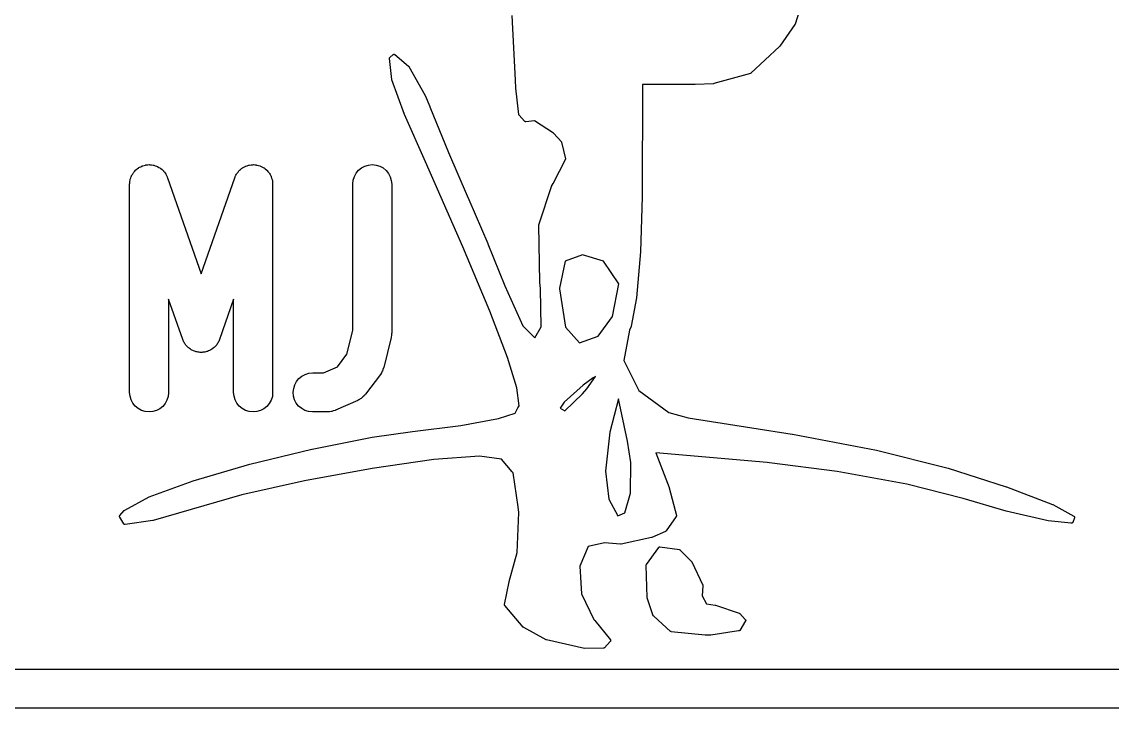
# Model space of a CAD drawing. Extents: x 69 to 231, y -100 to -51.
# Drawn here: x 101.082 to 105.273, y -97.825 to -95.188 of the extents above; entities that cross this region are included whole.
import ezdxf

# ---------------------------------------------------------------- set-up
doc = ezdxf.new("R2010")
doc.units = 0
doc.layers.add('BLACK', color=7, linetype='CONTINUOUS')

msp = doc.modelspace()

# ---------------------------------------------------------------- linework, layer by layer
at = {"layer": 'BLACK', "linetype": 'CONTINUOUS'}
for p, q in [((104.08, -95.1168), (104.054, -95.1974)), ((102.98, -95.4125), (102.967, -95.1634)), ((104.053, -95.1987), (103.995, -95.2818)), ((104.054, -95.1974), (104.053, -95.1975)), ((104.053, -95.1975), (104.053, -95.1977)), ((104.053, -95.1977), (104.053, -95.1979)), ((104.053, -95.1979), (104.053, -95.1981)), ((104.053, -95.1981), (104.053, -95.1984)), ((104.053, -95.1984), (104.053, -95.1985)), ((104.053, -95.1985), (104.053, -95.1987)), ((103.994, -95.2826), (103.884, -95.3859)), ((103.995, -95.2819), (103.994, -95.2826)), ((103.994, -95.2826), (103.994, -95.2826)), ((103.994, -95.2826), (103.994, -95.2826)), ((103.995, -95.2818), (103.995, -95.2819)), ((102.495, -95.3268), (102.496, -95.3267)), ((102.495, -95.3269), (102.495, -95.3268)), ((102.495, -95.3272), (102.495, -95.3269)), ((102.495, -95.3276), (102.495, -95.3272)), ((102.495, -95.3277), (102.495, -95.3276)), ((102.495, -95.3278), (102.495, -95.3277)), ((102.495, -95.3282), (102.495, -95.3278)), ((102.495, -95.3285), (102.495, -95.3282)), ((102.495, -95.3287), (102.495, -95.3285)), ((102.495, -95.3288), (102.495, -95.3287)), ((102.495, -95.3291), (102.495, -95.3288)), ((102.495, -95.3295), (102.495, -95.3291)), ((102.495, -95.3296), (102.495, -95.3295)), ((102.504, -95.4096), (102.495, -95.3296)), ((102.496, -95.3256), (102.497, -95.3253)), ((102.496, -95.3259), (102.496, -95.3256)), ((102.496, -95.326), (102.496, -95.3259)), ((102.496, -95.3261), (102.496, -95.326)), ((102.496, -95.3264), (102.496, -95.3261)), ((102.496, -95.3267), (102.496, -95.3264)), ((102.497, -95.3253), (102.509, -95.3138)), ((102.509, -95.3135), (102.51, -95.3134)), ((102.509, -95.3137), (102.509, -95.3135)), ((102.509, -95.3138), (102.509, -95.3137)), ((102.509, -95.3138), (102.509, -95.3138)), ((102.51, -95.313), (102.511, -95.3129)), ((102.51, -95.3131), (102.51, -95.313)), ((102.51, -95.3132), (102.51, -95.3131)), ((102.51, -95.3134), (102.51, -95.3132)), ((102.511, -95.3127), (102.512, -95.3126)), ((102.511, -95.3128), (102.511, -95.3127)), ((102.511, -95.3127), (102.511, -95.3127)), ((102.511, -95.3129), (102.511, -95.3128)), ((102.512, -95.3126), (102.512, -95.3125)), ((102.512, -95.3125), (102.512, -95.3125)), ((102.512, -95.3125), (102.512, -95.3125)), ((102.512, -95.3125), (102.513, -95.3125)), ((102.513, -95.3125), (102.513, -95.3125)), ((102.513, -95.3125), (102.513, -95.3125)), ((102.513, -95.3125), (102.513, -95.3125)), ((102.513, -95.3125), (102.513, -95.3126)), ((102.513, -95.3126), (102.514, -95.3127)), ((102.514, -95.3127), (102.514, -95.3127)), ((102.514, -95.3127), (102.514, -95.3127)), ((102.514, -95.3127), (102.514, -95.3129)), ((102.514, -95.3129), (102.515, -95.313)), ((102.515, -95.313), (102.515, -95.3131)), ((102.515, -95.3131), (102.515, -95.3131)), ((102.515, -95.3131), (102.515, -95.3133)), ((102.515, -95.3133), (102.516, -95.3135)), ((102.516, -95.3135), (102.516, -95.3136)), ((102.516, -95.3136), (102.516, -95.3137)), ((102.516, -95.3137), (102.568, -95.3583)), ((102.568, -95.3583), (102.568, -95.3584)), ((102.568, -95.3584), (102.568, -95.3586)), ((102.568, -95.3586), (102.568, -95.3589)), ((102.568, -95.3589), (102.568, -95.359)), ((102.568, -95.359), (102.569, -95.3591)), ((102.569, -95.3591), (102.569, -95.3594)), ((102.569, -95.3594), (102.569, -95.3597)), ((102.569, -95.3597), (102.632, -95.4709)), ((102.504, -95.4097), (102.504, -95.4096)), ((102.504, -95.4096), (102.504, -95.4096)), ((102.504, -95.4101), (102.504, -95.4097)), ((102.504, -95.4105), (102.504, -95.4101)), ((102.504, -95.4106), (102.504, -95.4105)), ((102.504, -95.4107), (102.504, -95.4106)), ((102.553, -95.5441), (102.504, -95.4107)), ((102.504, -95.4107), (102.504, -95.4107)), ((102.981, -95.4431), (102.98, -95.4125)), ((103.882, -95.3871), (103.741, -95.4257)), ((103.883, -95.3867), (103.882, -95.3869)), ((103.882, -95.3869), (103.882, -95.387)), ((103.882, -95.387), (103.882, -95.387)), ((103.882, -95.387), (103.882, -95.3871)), ((103.884, -95.3861), (103.883, -95.3862)), ((103.883, -95.3862), (103.883, -95.3864)), ((103.883, -95.3864), (103.883, -95.3866)), ((103.883, -95.3866), (103.883, -95.3866)), ((103.883, -95.3866), (103.883, -95.3867)), ((103.884, -95.3859), (103.884, -95.386)), ((103.884, -95.386), (103.884, -95.3861)), ((102.981, -95.4433), (102.981, -95.4431)), ((102.981, -95.4435), (102.981, -95.4433)), ((102.981, -95.4436), (102.981, -95.4435)), ((102.992, -95.5438), (102.981, -95.4436)), ((103.467, -95.4283), (103.466, -95.8599)), ((103.669, -95.4283), (103.467, -95.4283)), ((103.67, -95.4283), (103.669, -95.4283)), ((103.74, -95.4258), (103.67, -95.4283)), ((103.67, -95.4283), (103.67, -95.4283)), ((103.67, -95.4283), (103.67, -95.4283)), ((103.741, -95.4258), (103.74, -95.4258)), ((103.74, -95.4258), (103.74, -95.4258)), ((103.74, -95.4258), (103.74, -95.4258)), ((103.741, -95.4257), (103.741, -95.4257)), ((103.741, -95.4257), (103.741, -95.4257)), ((103.741, -95.4257), (103.741, -95.4257)), ((103.741, -95.4257), (103.741, -95.4258)), ((102.632, -95.4709), (102.632, -95.471)), ((102.632, -95.471), (102.632, -95.4712)), ((102.632, -95.4712), (102.632, -95.4714)), ((102.632, -95.4714), (102.65, -95.514)), ((102.65, -95.514), (102.65, -95.5141)), ((102.65, -95.5141), (102.65, -95.5141)), ((102.65, -95.5141), (102.722, -95.6907)), ((102.553, -95.5442), (102.553, -95.5441)), ((102.553, -95.5444), (102.553, -95.5442)), ((102.634, -95.7254), (102.553, -95.5444)), ((102.553, -95.5444), (102.553, -95.5444)), ((102.992, -95.5439), (102.992, -95.5438)), ((102.992, -95.5438), (102.992, -95.5438)), ((102.992, -95.5443), (102.992, -95.5439)), ((102.992, -95.5447), (102.992, -95.5443)), ((102.992, -95.5448), (102.992, -95.5447)), ((102.992, -95.5452), (102.992, -95.5448)), ((102.992, -95.5448), (102.992, -95.5448)), ((102.993, -95.5456), (102.992, -95.5452)), ((102.993, -95.5457), (102.993, -95.5456)), ((102.993, -95.546), (102.993, -95.5457)), ((102.993, -95.5457), (102.993, -95.5457)), ((102.993, -95.5464), (102.993, -95.546)), ((102.993, -95.5465), (102.993, -95.5464)), ((103.014, -95.5703), (102.993, -95.5465)), ((102.993, -95.5465), (102.993, -95.5465)), ((102.993, -95.5465), (102.993, -95.5465)), ((103.015, -95.5706), (103.014, -95.5703)), ((103.015, -95.5708), (103.015, -95.5706)), ((103.015, -95.5709), (103.015, -95.5708)), ((103.015, -95.571), (103.015, -95.5709)), ((103.016, -95.5712), (103.015, -95.571)), ((103.016, -95.5714), (103.016, -95.5712)), ((103.016, -95.5715), (103.016, -95.5714)), ((103.016, -95.5714), (103.016, -95.5714)), ((103.016, -95.5716), (103.016, -95.5715)), ((103.017, -95.5718), (103.016, -95.5716)), ((103.017, -95.5719), (103.017, -95.5718)), ((103.017, -95.5718), (103.017, -95.5718)), ((103.017, -95.5718), (103.017, -95.5718)), ((103.018, -95.5719), (103.017, -95.5719)), ((103.019, -95.5719), (103.018, -95.5719)), ((103.018, -95.5719), (103.018, -95.572)), ((103.018, -95.572), (103.018, -95.5719)), ((103.018, -95.5719), (103.018, -95.5719)), ((103.052, -95.5682), (103.019, -95.5719)), ((103.019, -95.5719), (103.019, -95.5719)), ((103.126, -95.6163), (103.052, -95.5682)), ((103.157, -95.6509), (103.126, -95.6163)), ((103.173, -95.7141), (103.157, -95.6509)), ((102.722, -95.6907), (102.794, -95.857)), ((101.526, -95.7525), (101.53, -95.7491)), ((101.53, -95.7491), (101.532, -95.7482)), ((101.532, -95.7482), (101.534, -95.747)), ((101.534, -95.747), (101.539, -95.7448)), ((101.539, -95.7448), (101.543, -95.7424)), ((101.543, -95.7424), (101.545, -95.7418)), ((101.545, -95.7418), (101.547, -95.7409)), ((101.547, -95.7409), (101.552, -95.7397)), ((101.552, -95.7397), (101.557, -95.7382)), ((101.557, -95.7382), (101.559, -95.738)), ((101.559, -95.738), (101.561, -95.7376)), ((101.561, -95.7376), (101.567, -95.7374)), ((101.567, -95.7374), (101.572, -95.7369)), ((101.572, -95.7369), (101.574, -95.7371)), ((101.574, -95.7371), (101.576, -95.737)), ((101.576, -95.737), (101.581, -95.7379)), ((101.581, -95.7379), (101.587, -95.7384)), ((101.587, -95.7384), (101.588, -95.739)), ((101.588, -95.739), (101.59, -95.7394)), ((101.59, -95.7394), (101.595, -95.7412)), ((101.595, -95.7412), (101.6, -95.7428)), ((101.6, -95.7428), (101.602, -95.7437)), ((101.602, -95.7437), (101.604, -95.7444)), ((101.604, -95.7444), (101.609, -95.7472)), ((101.609, -95.7472), (101.613, -95.7497)), ((101.613, -95.7497), (101.615, -95.751)), ((101.615, -95.751), (101.617, -95.7521)), ((101.927, -95.7515), (101.929, -95.7504)), ((101.929, -95.7504), (101.93, -95.7491)), ((101.93, -95.7491), (101.935, -95.7467)), ((101.935, -95.7467), (101.94, -95.744)), ((101.94, -95.744), (101.942, -95.7433)), ((101.942, -95.7433), (101.943, -95.7424)), ((101.943, -95.7424), (101.948, -95.7409)), ((101.948, -95.7409), (101.953, -95.7391)), ((101.953, -95.7391), (101.955, -95.7388)), ((101.955, -95.7388), (101.957, -95.7382)), ((101.957, -95.7382), (101.963, -95.7378)), ((101.963, -95.7378), (101.968, -95.737)), ((101.968, -95.737), (101.97, -95.7371)), ((101.97, -95.7371), (101.972, -95.7369)), ((101.972, -95.7369), (101.977, -95.7375)), ((101.977, -95.7375), (101.983, -95.7377)), ((101.983, -95.7377), (101.984, -95.7382)), ((101.984, -95.7382), (101.987, -95.7384)), ((101.987, -95.7384), (101.992, -95.74)), ((101.992, -95.74), (101.997, -95.7413)), ((101.997, -95.7413), (101.999, -95.7422)), ((101.999, -95.7422), (102, -95.7428)), ((102, -95.7428), (102.005, -95.7453)), ((102.005, -95.7453), (102.01, -95.7475)), ((102.01, -95.7475), (102.012, -95.7488)), ((102.012, -95.7488), (102.013, -95.7497)), ((102.013, -95.7497), (102.017, -95.7531)), ((102.376, -95.7583), (102.388, -95.7491)), ((102.388, -95.7491), (102.4, -95.7424)), ((102.4, -95.7424), (102.415, -95.7382)), ((102.415, -95.7382), (102.429, -95.7369)), ((102.429, -95.7369), (102.444, -95.7384)), ((102.444, -95.7384), (102.458, -95.7428)), ((102.458, -95.7428), (102.471, -95.7497)), ((102.471, -95.7497), (102.482, -95.7591)), ((102.777, -96.0528), (102.634, -95.7254)), ((103.124, -95.809), (103.173, -95.7141)), ((101.499, -95.7924), (101.501, -95.7874)), ((101.499, -95.7944), (101.499, -95.7924)), ((101.501, -95.7874), (101.502, -95.7824)), ((101.502, -95.7824), (101.503, -95.7806)), ((101.503, -95.7806), (101.504, -95.7787)), ((101.504, -95.7787), (101.507, -95.7742)), ((101.507, -95.7742), (101.51, -95.7695)), ((101.51, -95.7695), (101.511, -95.768)), ((101.511, -95.768), (101.512, -95.7662)), ((101.512, -95.7662), (101.516, -95.7624)), ((101.516, -95.7624), (101.519, -95.7583)), ((101.519, -95.7583), (101.521, -95.757)), ((101.521, -95.757), (101.522, -95.7555)), ((101.522, -95.7555), (101.526, -95.7525)), ((101.617, -95.7521), (101.621, -95.7557)), ((101.621, -95.7557), (101.625, -95.7591)), ((101.625, -95.7591), (101.626, -95.7606)), ((101.626, -95.7606), (101.627, -95.762)), ((101.627, -95.762), (101.631, -95.7663)), ((101.631, -95.7663), (101.634, -95.7704)), ((101.634, -95.7704), (101.635, -95.7722)), ((101.635, -95.7722), (101.636, -95.7738)), ((101.636, -95.7738), (101.638, -95.7787)), ((101.638, -95.7787), (101.641, -95.7833)), ((101.641, -95.7833), (101.641, -95.7853)), ((101.641, -95.7853), (101.642, -95.7871)), ((101.642, -95.7871), (101.771, -96.1563)), ((101.771, -96.1563), (101.901, -95.7871)), ((101.901, -95.7861), (101.902, -95.7843)), ((101.901, -95.7871), (101.901, -95.7861)), ((101.902, -95.7824), (101.905, -95.7777)), ((101.902, -95.7843), (101.902, -95.7824)), ((101.905, -95.7777), (101.907, -95.773)), ((101.907, -95.773), (101.909, -95.7713)), ((101.909, -95.7713), (101.91, -95.7695)), ((101.91, -95.7695), (101.913, -95.7655)), ((101.913, -95.7655), (101.916, -95.7612)), ((101.916, -95.7612), (101.918, -95.7599)), ((101.918, -95.7599), (101.919, -95.7583)), ((101.919, -95.7583), (101.923, -95.755)), ((101.923, -95.755), (101.927, -95.7515)), ((102.017, -95.7531), (102.022, -95.7562)), ((102.022, -95.7562), (102.023, -95.7578)), ((102.023, -95.7578), (102.025, -95.7591)), ((102.025, -95.7591), (102.028, -95.7632)), ((102.028, -95.7632), (102.032, -95.7671)), ((102.032, -95.7671), (102.033, -95.7688)), ((102.033, -95.7688), (102.034, -95.7704)), ((102.034, -95.7704), (102.036, -95.7751)), ((102.036, -95.7751), (102.039, -95.7796)), ((102.039, -95.7796), (102.04, -95.7815)), ((102.04, -95.7815), (102.041, -95.7833)), ((102.041, -95.7833), (102.042, -95.7884)), ((102.042, -95.7884), (102.044, -95.7934)), ((102.355, -95.7963), (102.36, -95.7824)), ((102.36, -95.7824), (102.367, -95.7695)), ((102.367, -95.7695), (102.376, -95.7583)), ((102.482, -95.7591), (102.491, -95.7704)), ((102.491, -95.7704), (102.498, -95.7833)), ((102.498, -95.7833), (102.502, -95.7973)), ((101.496, -95.8109), (101.497, -95.8088)), ((101.496, -95.8119), (101.496, -95.8109)), ((101.496, -96.6119), (101.496, -95.8119)), ((101.497, -95.8016), (101.498, -95.7963)), ((101.497, -95.8068), (101.497, -95.8016)), ((101.497, -95.8088), (101.497, -95.8068)), ((101.498, -95.7963), (101.499, -95.7944)), ((102.044, -95.7934), (102.044, -95.7954)), ((102.044, -95.7954), (102.045, -95.7973)), ((102.045, -95.7973), (102.046, -95.8026)), ((102.046, -95.8026), (102.046, -95.8078)), ((102.046, -95.8078), (102.046, -95.8099)), ((102.046, -95.8099), (102.046, -95.8119)), ((102.046, -95.8119), (102.046, -96.6119)), ((102.354, -95.8109), (102.355, -95.7963)), ((102.354, -95.8119), (102.354, -95.8109)), ((102.354, -96.3741), (102.354, -95.8119)), ((102.502, -95.7973), (102.504, -95.8119)), ((102.504, -95.8119), (102.504, -96.3833)), ((103.069, -95.968), (103.119, -95.8169)), ((103.119, -95.8163), (103.12, -95.816)), ((103.119, -95.8167), (103.119, -95.8163)), ((103.119, -95.8168), (103.119, -95.8167)), ((103.119, -95.8169), (103.119, -95.8168)), ((103.119, -95.8169), (103.119, -95.8169)), ((103.12, -95.8158), (103.124, -95.809)), ((103.12, -95.8159), (103.12, -95.8158)), ((103.12, -95.816), (103.12, -95.8159)), ((102.794, -95.857), (102.8, -95.8711)), ((102.8, -95.8711), (102.8, -95.8711)), ((102.8, -95.8711), (102.8, -95.8711)), ((102.8, -95.8711), (102.8, -95.8711)), ((102.8, -95.8711), (102.873, -96.0404)), ((103.466, -95.86), (103.46, -96.0721)), ((103.466, -95.8599), (103.466, -95.86)), ((103.466, -95.86), (103.466, -95.86)), ((103.466, -95.86), (103.466, -95.86)), ((103.069, -95.9683), (103.069, -95.968)), ((103.069, -95.9686), (103.069, -95.9683)), ((103.069, -95.9688), (103.069, -95.9686)), ((103.069, -95.969), (103.069, -95.9688)), ((103.069, -95.9693), (103.069, -95.969)), ((103.069, -95.9696), (103.069, -95.9693)), ((103.069, -95.9697), (103.069, -95.9696)), ((103.073, -96.1886), (103.069, -95.9697)), ((102.873, -96.0404), (102.873, -96.0405)), ((102.873, -96.0405), (102.873, -96.0405)), ((102.873, -96.0405), (102.873, -96.0405)), ((102.873, -96.0405), (102.938, -96.203)), ((102.881, -96.2999), (102.777, -96.0528)), ((103.237, -96.0827), (103.17, -96.1076)), ((103.318, -96.1076), (103.237, -96.0827)), ((103.46, -96.0724), (103.445, -96.2482)), ((103.46, -96.0721), (103.46, -96.0722)), ((103.46, -96.0722), (103.46, -96.0723)), ((103.46, -96.0723), (103.46, -96.0724)), ((103.17, -96.1076), (103.149, -96.2116)), ((103.377, -96.1947), (103.318, -96.1076)), ((102.938, -96.203), (103.008, -96.3555)), ((103.073, -96.1888), (103.073, -96.1886)), ((103.073, -96.189), (103.073, -96.1888)), ((103.075, -96.213), (103.073, -96.189)), ((103.073, -96.189), (103.073, -96.189)), ((103.149, -96.2116), (103.149, -96.2138)), ((103.352, -96.3202), (103.377, -96.1947)), ((101.701, -96.4081), (101.646, -96.2532)), ((101.646, -96.2532), (101.646, -96.6119)), ((101.896, -96.2532), (101.842, -96.4081)), ((101.896, -96.6119), (101.896, -96.2532)), ((103.076, -96.2142), (103.075, -96.213)), ((103.078, -96.3603), (103.076, -96.2142)), ((103.076, -96.2142), (103.076, -96.2142)), ((103.076, -96.2142), (103.076, -96.2142)), ((103.149, -96.2138), (103.171, -96.3608)), ((103.445, -96.2488), (103.424, -96.3578)), ((103.445, -96.2482), (103.445, -96.2483)), ((103.445, -96.2483), (103.445, -96.2485)), ((103.445, -96.2485), (103.445, -96.2488)), ((102.948, -96.4771), (102.881, -96.2999)), ((103.297, -96.3961), (103.352, -96.3202)), ((102.331, -96.4647), (102.354, -96.3741)), ((103.008, -96.3555), (103.054, -96.4021)), ((103.054, -96.4021), (103.078, -96.3603)), ((103.171, -96.3608), (103.225, -96.4218)), ((103.418, -96.3725), (103.396, -96.4893)), ((103.424, -96.3589), (103.418, -96.3725)), ((103.424, -96.3578), (103.424, -96.3578)), ((103.424, -96.3578), (103.424, -96.3579)), ((103.424, -96.3579), (103.424, -96.358)), ((103.424, -96.358), (103.424, -96.3583)), ((103.424, -96.3583), (103.424, -96.3588)), ((103.424, -96.3588), (103.424, -96.3588)), ((103.424, -96.3588), (103.424, -96.3589)), ((101.702, -96.4118), (101.701, -96.4081)), ((101.704, -96.4156), (101.702, -96.4118)), ((101.705, -96.4184), (101.704, -96.4156)), ((101.707, -96.4214), (101.705, -96.4184)), ((101.709, -96.4247), (101.707, -96.4214)), ((101.837, -96.4193), (101.836, -96.4223)), ((101.839, -96.4166), (101.837, -96.4193)), ((101.84, -96.4128), (101.839, -96.4166)), ((101.842, -96.4091), (101.84, -96.4128)), ((101.842, -96.4081), (101.842, -96.4091)), ((102.501, -96.4015), (102.473, -96.5158)), ((102.502, -96.4002), (102.501, -96.4015)), ((102.503, -96.393), (102.502, -96.3989)), ((102.502, -96.3989), (102.502, -96.4002)), ((102.504, -96.3844), (102.503, -96.3857)), ((102.503, -96.3857), (102.503, -96.387)), ((102.503, -96.387), (102.503, -96.393)), ((102.504, -96.3833), (102.504, -96.3844)), ((103.225, -96.4218), (103.297, -96.3961)), ((101.711, -96.4282), (101.709, -96.4247)), ((101.713, -96.4306), (101.711, -96.4282)), ((101.715, -96.4332), (101.713, -96.4306)), ((101.718, -96.436), (101.715, -96.4332)), ((101.721, -96.439), (101.718, -96.436)), ((101.724, -96.4409), (101.721, -96.439)), ((101.726, -96.4431), (101.724, -96.4409)), ((101.73, -96.4453), (101.726, -96.4431)), ((101.733, -96.4477), (101.73, -96.4453)), ((101.736, -96.4491), (101.733, -96.4477)), ((101.739, -96.4508), (101.736, -96.4491)), ((101.742, -96.4522), (101.739, -96.4508)), ((101.746, -96.4539), (101.742, -96.4522)), ((101.749, -96.4547), (101.746, -96.4539)), ((101.752, -96.4559), (101.749, -96.4547)), ((101.756, -96.4565), (101.752, -96.4559)), ((101.76, -96.4575), (101.756, -96.4565)), ((101.764, -96.4577), (101.76, -96.4575)), ((101.767, -96.4582), (101.764, -96.4577)), ((101.771, -96.458), (101.767, -96.4582)), ((101.775, -96.4582), (101.771, -96.458)), ((101.778, -96.4578), (101.775, -96.4582)), ((101.781, -96.4577), (101.778, -96.4578)), ((101.785, -96.4567), (101.781, -96.4577)), ((101.789, -96.4561), (101.785, -96.4567)), ((101.793, -96.455), (101.789, -96.4561)), ((101.796, -96.4543), (101.793, -96.455)), ((101.799, -96.4526), (101.796, -96.4543)), ((101.803, -96.4512), (101.799, -96.4526)), ((101.806, -96.4496), (101.803, -96.4512)), ((101.809, -96.4482), (101.806, -96.4496)), ((101.812, -96.4459), (101.809, -96.4482)), ((101.816, -96.4438), (101.812, -96.4459)), ((101.818, -96.4416), (101.816, -96.4438)), ((101.821, -96.4397), (101.818, -96.4416)), ((101.824, -96.4367), (101.821, -96.4397)), ((101.827, -96.434), (101.824, -96.4367)), ((101.829, -96.4314), (101.827, -96.434)), ((101.831, -96.429), (101.829, -96.4314)), ((101.833, -96.4255), (101.831, -96.429)), ((101.836, -96.4223), (101.833, -96.4255)), ((102.295, -96.5132), (102.331, -96.4647)), ((102.984, -96.5949), (102.948, -96.4771)), ((103.396, -96.4893), (103.453, -96.6049)), ((102.158, -96.5494), (102.171, -96.5426)), ((102.171, -96.5426), (102.185, -96.5383)), ((102.185, -96.5383), (102.2, -96.5369)), ((102.2, -96.5369), (102.241, -96.5369)), ((102.241, -96.5369), (102.295, -96.5132)), ((102.46, -96.5426), (102.403, -96.6188)), ((102.464, -96.5366), (102.46, -96.5426)), ((102.467, -96.5305), (102.464, -96.5366)), ((102.468, -96.5301), (102.467, -96.5303)), ((102.467, -96.5303), (102.467, -96.5305)), ((102.47, -96.5234), (102.468, -96.5301)), ((102.472, -96.5168), (102.47, -96.5234)), ((102.473, -96.5164), (102.472, -96.5168)), ((102.473, -96.5158), (102.473, -96.5163)), ((102.473, -96.5163), (102.473, -96.5164)), ((102.473, -96.5164), (102.473, -96.5164)), ((102.127, -96.5968), (102.131, -96.5828)), ((102.131, -96.5828), (102.138, -96.57)), ((102.138, -96.57), (102.147, -96.5587)), ((102.147, -96.5587), (102.158, -96.5494)), ((103.24, -96.5846), (103.167, -96.6494)), ((103.278, -96.5555), (103.24, -96.5846)), ((103.253, -96.5977), (103.287, -96.5511)), ((103.287, -96.5511), (103.278, -96.5555)), ((101.498, -96.6265), (101.496, -96.6119)), ((101.502, -96.6405), (101.498, -96.6265)), ((101.645, -96.6275), (101.64, -96.6414)), ((101.646, -96.613), (101.645, -96.6275)), ((101.646, -96.6119), (101.646, -96.613)), ((101.898, -96.6265), (101.896, -96.6119)), ((101.902, -96.6405), (101.898, -96.6265)), ((102.045, -96.6275), (102.04, -96.6414)), ((102.046, -96.613), (102.045, -96.6275)), ((102.046, -96.6119), (102.046, -96.613)), ((102.125, -96.6114), (102.127, -96.5968)), ((102.126, -96.626), (102.125, -96.6114)), ((102.13, -96.64), (102.126, -96.626)), ((102.392, -96.6303), (102.389, -96.6326)), ((102.395, -96.6278), (102.392, -96.6303)), ((102.397, -96.6256), (102.395, -96.6278)), ((102.4, -96.6225), (102.397, -96.6256)), ((102.402, -96.6196), (102.4, -96.6225)), ((102.403, -96.6188), (102.402, -96.6196)), ((102.993, -96.6628), (102.984, -96.5949)), ((103.169, -96.6829), (103.237, -96.6178)), ((103.237, -96.6178), (103.253, -96.5977)), ((103.453, -96.6049), (103.569, -96.6893)), ((101.509, -96.6534), (101.502, -96.6405)), ((101.518, -96.6648), (101.509, -96.6534)), ((101.529, -96.6741), (101.518, -96.6648)), ((101.624, -96.6655), (101.612, -96.6747)), ((101.633, -96.6543), (101.624, -96.6655)), ((101.64, -96.6414), (101.633, -96.6543)), ((101.909, -96.6534), (101.902, -96.6405)), ((101.918, -96.6648), (101.909, -96.6534)), ((101.929, -96.6741), (101.918, -96.6648)), ((102.024, -96.6655), (102.012, -96.6747)), ((102.033, -96.6543), (102.024, -96.6655)), ((102.04, -96.6414), (102.033, -96.6543)), ((102.137, -96.653), (102.13, -96.64)), ((102.146, -96.6644), (102.137, -96.653)), ((102.158, -96.6738), (102.146, -96.6644)), ((102.373, -96.6423), (102.288, -96.6804)), ((102.377, -96.6404), (102.373, -96.6423)), ((102.38, -96.6388), (102.377, -96.6404)), ((102.383, -96.6368), (102.38, -96.6388)), ((102.386, -96.6351), (102.383, -96.6368)), ((102.389, -96.6326), (102.386, -96.6351)), ((102.978, -96.6913), (102.988, -96.6711)), ((102.988, -96.6711), (102.993, -96.6628)), ((102.988, -96.6711), (102.988, -96.6711)), ((102.988, -96.6711), (102.988, -96.6711)), ((103.167, -96.6494), (103.151, -96.6719)), ((103.151, -96.6719), (103.169, -96.6829)), ((103.375, -96.6359), (103.342, -96.7649)), ((103.41, -96.799), (103.375, -96.6359)), ((101.542, -96.681), (101.529, -96.6741)), ((101.556, -96.6854), (101.542, -96.681)), ((101.571, -96.6869), (101.556, -96.6854)), ((101.585, -96.6856), (101.571, -96.6869)), ((101.6, -96.6814), (101.585, -96.6856)), ((101.612, -96.6747), (101.6, -96.6814)), ((101.942, -96.681), (101.929, -96.6741)), ((101.956, -96.6854), (101.942, -96.681)), ((101.971, -96.6869), (101.956, -96.6854)), ((101.985, -96.6856), (101.971, -96.6869)), ((102, -96.6814), (101.985, -96.6856)), ((102.012, -96.6747), (102, -96.6814)), ((102.17, -96.6808), (102.158, -96.6738)), ((102.184, -96.6853), (102.17, -96.6808)), ((102.199, -96.6869), (102.184, -96.6853)), ((102.2, -96.6869), (102.199, -96.6869)), ((102.257, -96.6869), (102.2, -96.6869)), ((102.258, -96.6869), (102.257, -96.6869)), ((102.265, -96.6861), (102.258, -96.6869)), ((102.258, -96.6869), (102.258, -96.6869)), ((102.272, -96.6855), (102.265, -96.6861)), ((102.273, -96.6853), (102.272, -96.6853)), ((102.272, -96.6853), (102.272, -96.6855)), ((102.279, -96.6832), (102.273, -96.6853)), ((102.286, -96.6812), (102.279, -96.6832)), ((102.287, -96.6809), (102.286, -96.681)), ((102.286, -96.681), (102.286, -96.6812)), ((102.288, -96.6804), (102.287, -96.6809)), ((102.769, -96.7388), (102.914, -96.712)), ((102.914, -96.712), (102.978, -96.6913)), ((103.569, -96.6893), (103.643, -96.7099)), ((103.643, -96.7099), (104.043, -96.7718)), ((102.584, -96.7623), (102.769, -96.7388)), ((102.198, -96.8296), (102.428, -96.784)), ((102.428, -96.784), (102.429, -96.784)), ((102.429, -96.7839), (102.584, -96.7624)), ((102.429, -96.784), (102.429, -96.7839)), ((102.429, -96.7839), (102.429, -96.7839)), ((102.584, -96.7624), (102.584, -96.7623)), ((102.584, -96.7623), (102.584, -96.7623)), ((103.342, -96.7649), (103.325, -96.9138)), ((104.043, -96.7718), (104.043, -96.7718)), ((104.043, -96.7718), (104.043, -96.7718)), ((104.043, -96.7718), (104.044, -96.7718)), ((104.044, -96.7718), (104.367, -96.8342)), ((101.959, -96.888), (102.197, -96.8296)), ((102.197, -96.8296), (102.198, -96.8296)), ((102.198, -96.8296), (102.198, -96.8296)), ((102.198, -96.8296), (102.198, -96.8296)), ((103.422, -96.8805), (103.41, -96.799)), ((104.367, -96.8342), (104.367, -96.8342)), ((104.367, -96.8342), (104.367, -96.8343)), ((104.367, -96.8343), (104.367, -96.8343)), ((104.367, -96.8343), (104.642, -96.9033)), ((102.665, -96.87), (102.428, -96.9038)), ((102.841, -96.8571), (102.665, -96.87)), ((102.926, -96.8679), (102.841, -96.8571)), ((102.967, -96.9169), (102.926, -96.8679)), ((103.421, -96.9986), (103.422, -96.8805)), ((103.946, -96.8811), (103.519, -96.8439)), ((103.519, -96.8439), (103.57, -96.9776)), ((103.956, -96.882), (103.946, -96.8811)), ((103.946, -96.8811), (103.946, -96.8811)), ((104.216, -96.9152), (103.956, -96.882)), ((101.741, -96.9517), (101.959, -96.8881)), ((101.959, -96.8881), (101.959, -96.888)), ((101.959, -96.8881), (101.959, -96.8881)), ((101.959, -96.8881), (101.959, -96.8881)), ((102.428, -96.9038), (102.168, -96.9515)), ((102.967, -96.917), (102.967, -96.9169)), ((102.967, -96.9169), (102.967, -96.9169)), ((102.97, -96.9213), (102.967, -96.917)), ((102.99, -97.0511), (102.97, -96.9213)), ((103.325, -96.9138), (103.338, -97.0224)), ((104.483, -96.9644), (104.216, -96.9152)), ((104.642, -96.9033), (104.642, -96.9034)), ((104.642, -96.9034), (104.642, -96.9034)), ((104.642, -96.9034), (104.642, -96.9034)), ((104.642, -96.9034), (104.865, -96.9746)), ((101.571, -97.0129), (101.741, -96.9518)), ((101.741, -96.9518), (101.741, -96.9517)), ((101.741, -96.9517), (101.741, -96.9517)), ((101.741, -96.9518), (101.741, -96.9518)), ((102.168, -96.9515), (101.928, -97.0056)), ((104.7, -97.0195), (104.483, -96.9644)), ((101.928, -97.0056), (101.781, -97.0473)), ((103.4, -97.0739), (103.421, -96.9986)), ((103.57, -96.9776), (103.57, -96.9776)), ((103.57, -96.9776), (103.57, -96.9779)), ((103.57, -96.9779), (103.57, -96.9781)), ((103.57, -96.9781), (103.598, -97.0843)), ((104.865, -96.9746), (104.866, -96.9746)), ((104.866, -96.9746), (104.866, -96.9747)), ((104.866, -96.9747), (104.866, -96.9747)), ((104.866, -96.9747), (105.043, -97.0428)), ((101.478, -97.0643), (101.571, -97.0133)), ((101.571, -97.0131), (101.571, -97.0129)), ((101.571, -97.0132), (101.571, -97.0131)), ((101.571, -97.0133), (101.571, -97.0132)), ((101.781, -97.0473), (101.587, -97.104)), ((101.781, -97.0473), (101.781, -97.0473)), ((103.338, -97.0224), (103.373, -97.0863)), ((104.865, -97.0677), (104.7, -97.0195)), ((105.043, -97.0428), (105.043, -97.0429)), ((105.043, -97.0429), (105.044, -97.043)), ((105.044, -97.043), (105.044, -97.0431)), ((105.044, -97.0431), (105.125, -97.0871)), ((101.458, -97.0857), (101.459, -97.0856)), ((101.458, -97.0859), (101.458, -97.0857)), ((101.458, -97.0862), (101.458, -97.0859)), ((101.458, -97.0865), (101.458, -97.0862)), ((101.458, -97.0866), (101.458, -97.0865)), ((101.458, -97.0868), (101.458, -97.0866)), ((101.458, -97.0871), (101.458, -97.0868)), ((101.458, -97.0874), (101.458, -97.0871)), ((101.458, -97.0876), (101.458, -97.0874)), ((101.458, -97.0877), (101.458, -97.0876)), ((101.458, -97.0881), (101.458, -97.0877)), ((101.458, -97.0884), (101.458, -97.0881)), ((101.458, -97.0885), (101.458, -97.0884)), ((101.458, -97.0887), (101.458, -97.0885)), ((101.458, -97.089), (101.458, -97.0887)), ((101.458, -97.0893), (101.458, -97.089)), ((101.458, -97.0895), (101.458, -97.0893)), ((101.458, -97.0897), (101.458, -97.0895)), ((101.458, -97.09), (101.458, -97.0897)), ((101.458, -97.0903), (101.458, -97.09)), ((101.458, -97.0904), (101.458, -97.0903)), ((101.459, -97.0906), (101.458, -97.0904)), ((101.459, -97.0848), (101.476, -97.0654)), ((101.459, -97.0849), (101.459, -97.0848)), ((101.459, -97.085), (101.459, -97.0849)), ((101.459, -97.0853), (101.459, -97.085)), ((101.459, -97.0856), (101.459, -97.0853)), ((101.474, -97.1171), (101.459, -97.0906)), ((101.459, -97.0906), (101.459, -97.0906)), ((101.476, -97.0651), (101.477, -97.0649)), ((101.476, -97.0653), (101.476, -97.0651)), ((101.476, -97.0654), (101.476, -97.0653)), ((101.477, -97.0645), (101.478, -97.0643)), ((101.477, -97.0647), (101.477, -97.0645)), ((101.477, -97.0648), (101.477, -97.0647)), ((101.477, -97.0649), (101.477, -97.0648)), ((102.986, -97.2273), (102.992, -97.073)), ((102.992, -97.073), (102.99, -97.0511)), ((103.373, -97.0863), (103.4, -97.0739)), ((103.597, -97.0884), (103.558, -97.144)), ((103.598, -97.087), (103.597, -97.0873)), ((103.597, -97.0873), (103.597, -97.0874)), ((103.597, -97.0874), (103.597, -97.0876)), ((103.597, -97.0876), (103.597, -97.0879)), ((103.597, -97.0879), (103.597, -97.0882)), ((103.597, -97.0882), (103.597, -97.0883)), ((103.597, -97.0883), (103.597, -97.0884)), ((103.598, -97.0843), (103.598, -97.0844)), ((103.598, -97.0844), (103.598, -97.0846)), ((103.598, -97.0846), (103.598, -97.0847)), ((103.598, -97.0847), (103.598, -97.085)), ((103.598, -97.085), (103.598, -97.0854)), ((103.598, -97.0854), (103.598, -97.0855)), ((103.598, -97.0855), (103.598, -97.0857)), ((103.598, -97.0857), (103.598, -97.086)), ((103.598, -97.086), (103.598, -97.0863)), ((103.598, -97.0863), (103.598, -97.0865)), ((103.598, -97.0865), (103.598, -97.0867)), ((103.598, -97.0867), (103.598, -97.087)), ((104.865, -97.0678), (104.865, -97.0677)), ((104.865, -97.0677), (104.865, -97.0677)), ((105.027, -97.1057), (104.865, -97.0678)), ((104.865, -97.0678), (104.865, -97.0678)), ((105.125, -97.0871), (105.125, -97.0872)), ((105.125, -97.0872), (105.125, -97.0873)), ((105.125, -97.0873), (105.126, -97.0873)), ((105.126, -97.0873), (105.126, -97.0875)), ((105.126, -97.0875), (105.126, -97.0877)), ((105.126, -97.0877), (105.126, -97.0878)), ((105.126, -97.0878), (105.126, -97.0879)), ((105.126, -97.0879), (105.127, -97.0882)), ((105.127, -97.0882), (105.127, -97.0884)), ((105.127, -97.0884), (105.127, -97.0886)), ((105.127, -97.0886), (105.127, -97.0887)), ((105.127, -97.0887), (105.127, -97.089)), ((105.127, -97.089), (105.127, -97.0893)), ((105.127, -97.0893), (105.127, -97.0894)), ((105.127, -97.0894), (105.127, -97.0895)), ((105.127, -97.0895), (105.128, -97.0898)), ((105.128, -97.0898), (105.128, -97.0902)), ((105.128, -97.0902), (105.128, -97.0903)), ((105.128, -97.0903), (105.128, -97.0904)), ((105.128, -97.0904), (105.128, -97.0908)), ((105.128, -97.0908), (105.128, -97.0911)), ((105.128, -97.0911), (105.128, -97.0913)), ((105.128, -97.0913), (105.128, -97.0914)), ((105.128, -97.0914), (105.128, -97.0917)), ((105.128, -97.0917), (105.128, -97.0921)), ((101.474, -97.1175), (101.474, -97.1171)), ((101.475, -97.1179), (101.474, -97.1175)), ((101.475, -97.1183), (101.475, -97.1179)), ((101.475, -97.1179), (101.475, -97.1179)), ((101.475, -97.1179), (101.475, -97.1179)), ((101.475, -97.1185), (101.475, -97.1183)), ((101.475, -97.1186), (101.475, -97.1185)), ((101.475, -97.1185), (101.475, -97.1185)), ((101.476, -97.1188), (101.475, -97.1186)), ((101.476, -97.119), (101.476, -97.1188)), ((101.476, -97.1191), (101.476, -97.119)), ((101.477, -97.1192), (101.476, -97.1191)), ((101.476, -97.1191), (101.476, -97.1191)), ((101.477, -97.1194), (101.477, -97.1192)), ((101.478, -97.1195), (101.477, -97.1194)), ((101.477, -97.1194), (101.477, -97.1194)), ((101.477, -97.1194), (101.477, -97.1194)), ((101.479, -97.1195), (101.478, -97.1196)), ((101.478, -97.1196), (101.478, -97.1195)), ((101.478, -97.1195), (101.478, -97.1195)), ((101.478, -97.1195), (101.478, -97.1195)), ((101.586, -97.1042), (101.479, -97.1195)), ((101.479, -97.1195), (101.479, -97.1195)), ((101.479, -97.1195), (101.479, -97.1195)), ((101.587, -97.1041), (101.586, -97.1042)), ((101.587, -97.104), (101.587, -97.1041)), ((101.587, -97.1041), (101.587, -97.1041)), ((105.027, -97.1058), (105.027, -97.1057)), ((105.115, -97.1148), (105.027, -97.1058)), ((105.027, -97.1058), (105.027, -97.1058)), ((105.027, -97.1058), (105.027, -97.1058)), ((105.116, -97.1148), (105.115, -97.1148)), ((105.117, -97.1148), (105.116, -97.1148)), ((105.116, -97.1148), (105.116, -97.1148)), ((105.116, -97.1148), (105.116, -97.1149)), ((105.116, -97.1149), (105.116, -97.1148)), ((105.118, -97.1145), (105.117, -97.1147)), ((105.117, -97.1147), (105.117, -97.1147)), ((105.117, -97.1147), (105.117, -97.1148)), ((105.117, -97.1148), (105.117, -97.1148)), ((105.119, -97.114), (105.118, -97.1141)), ((105.118, -97.1141), (105.118, -97.1143)), ((105.118, -97.1143), (105.118, -97.1144)), ((105.118, -97.1144), (105.118, -97.1145)), ((105.118, -97.1145), (105.118, -97.1145)), ((105.12, -97.1132), (105.119, -97.1134)), ((105.119, -97.1134), (105.119, -97.1135)), ((105.119, -97.1135), (105.119, -97.1138)), ((105.119, -97.1138), (105.119, -97.1139)), ((105.119, -97.1139), (105.119, -97.114)), ((105.121, -97.1117), (105.12, -97.112)), ((105.12, -97.112), (105.12, -97.1123)), ((105.12, -97.1123), (105.12, -97.1124)), ((105.12, -97.1124), (105.12, -97.1126)), ((105.12, -97.1126), (105.12, -97.1128)), ((105.12, -97.1128), (105.12, -97.1131)), ((105.12, -97.1131), (105.12, -97.1132)), ((105.128, -97.0933), (105.121, -97.1117)), ((105.121, -97.1117), (105.121, -97.1117)), ((105.128, -97.0921), (105.128, -97.0922)), ((105.128, -97.0922), (105.128, -97.0924)), ((105.128, -97.0924), (105.128, -97.0927)), ((105.128, -97.0927), (105.128, -97.093)), ((105.128, -97.093), (105.128, -97.0932)), ((105.128, -97.0932), (105.128, -97.0933)), ((103.502, -97.1694), (103.385, -97.1952)), ((103.503, -97.1692), (103.502, -97.1693)), ((103.502, -97.1693), (103.502, -97.1694)), ((103.502, -97.1694), (103.502, -97.1694)), ((103.502, -97.1694), (103.502, -97.1694)), ((103.556, -97.1457), (103.503, -97.1691)), ((103.503, -97.1691), (103.503, -97.1692)), ((103.557, -97.1453), (103.556, -97.1455)), ((103.556, -97.1455), (103.556, -97.1457)), ((103.558, -97.1443), (103.557, -97.1446)), ((103.557, -97.1446), (103.557, -97.1446)), ((103.557, -97.1446), (103.557, -97.1448)), ((103.557, -97.1448), (103.557, -97.145)), ((103.557, -97.145), (103.557, -97.1452)), ((103.557, -97.1452), (103.557, -97.1453)), ((103.557, -97.1453), (103.557, -97.1453)), ((103.558, -97.144), (103.558, -97.144)), ((103.558, -97.144), (103.558, -97.1443)), ((103.258, -97.2036), (103.227, -97.2795)), ((103.321, -97.1903), (103.258, -97.2036)), ((103.383, -97.1953), (103.321, -97.1903)), ((103.384, -97.1952), (103.383, -97.1953)), ((103.383, -97.1953), (103.383, -97.1952)), ((103.383, -97.1952), (103.383, -97.1953)), ((103.385, -97.1952), (103.384, -97.1952)), ((103.384, -97.1952), (103.384, -97.1952)), ((103.384, -97.1952), (103.384, -97.1952)), ((103.384, -97.1952), (103.384, -97.1952)), ((103.483, -97.2731), (103.53, -97.2073)), ((103.53, -97.2065), (103.531, -97.2063)), ((103.53, -97.2067), (103.53, -97.2065)), ((103.53, -97.2068), (103.53, -97.2067)), ((103.53, -97.207), (103.53, -97.2068)), ((103.53, -97.2072), (103.53, -97.207)), ((103.53, -97.2073), (103.53, -97.2072)), ((103.531, -97.2058), (103.532, -97.2056)), ((103.531, -97.2059), (103.531, -97.2058)), ((103.531, -97.206), (103.531, -97.2059)), ((103.531, -97.2062), (103.531, -97.206)), ((103.531, -97.2063), (103.531, -97.2062)), ((103.532, -97.2054), (103.532, -97.2053)), ((103.532, -97.2053), (103.533, -97.2053)), ((103.532, -97.2055), (103.532, -97.2054)), ((103.532, -97.2056), (103.532, -97.2055)), ((103.532, -97.2056), (103.532, -97.2056)), ((103.533, -97.2053), (103.533, -97.2052)), ((103.533, -97.2052), (103.533, -97.2052)), ((103.533, -97.2052), (103.533, -97.2052)), ((103.533, -97.2052), (103.534, -97.2052)), ((103.534, -97.2052), (103.534, -97.2052)), ((103.534, -97.2052), (103.609, -97.2159)), ((103.534, -97.2052), (103.534, -97.2052)), ((103.534, -97.2052), (103.534, -97.2052)), ((103.609, -97.2159), (103.609, -97.2159)), ((103.609, -97.2159), (103.609, -97.2159)), ((103.609, -97.2159), (103.609, -97.2159)), ((103.609, -97.2159), (103.61, -97.216)), ((103.61, -97.216), (103.61, -97.2161)), ((103.61, -97.2161), (103.61, -97.2162)), ((103.61, -97.2162), (103.61, -97.2162)), ((103.61, -97.2162), (103.611, -97.2164)), ((103.611, -97.2164), (103.611, -97.2165)), ((103.611, -97.2165), (103.611, -97.2166)), ((103.611, -97.2166), (103.611, -97.2167)), ((103.611, -97.2167), (103.611, -97.2169)), ((103.611, -97.2169), (103.612, -97.2171)), ((103.612, -97.2171), (103.612, -97.2172)), ((103.612, -97.2172), (103.612, -97.2173)), ((103.612, -97.2173), (103.656, -97.2619)), ((102.955, -97.3389), (102.986, -97.2273)), ((103.227, -97.2795), (103.233, -97.3855)), ((103.482, -97.274), (103.483, -97.2737)), ((103.482, -97.2741), (103.482, -97.274)), ((103.482, -97.2742), (103.482, -97.2741)), ((103.482, -97.2745), (103.482, -97.2742)), ((103.482, -97.2749), (103.482, -97.2745)), ((103.482, -97.275), (103.482, -97.2749)), ((103.482, -97.2751), (103.482, -97.275)), ((103.482, -97.2755), (103.482, -97.2751)), ((103.482, -97.2759), (103.482, -97.2755)), ((103.482, -97.276), (103.482, -97.2759)), ((103.482, -97.2761), (103.482, -97.276)), ((103.482, -97.2762), (103.482, -97.2761)), ((103.486, -97.3997), (103.482, -97.2762)), ((103.483, -97.2732), (103.483, -97.2731)), ((103.483, -97.2733), (103.483, -97.2732)), ((103.483, -97.2737), (103.483, -97.2733)), ((103.656, -97.2619), (103.656, -97.2619)), ((103.656, -97.2619), (103.656, -97.2622)), ((103.656, -97.2622), (103.656, -97.2624)), ((103.656, -97.2624), (103.656, -97.2626)), ((103.656, -97.2626), (103.657, -97.2627)), ((103.657, -97.2627), (103.657, -97.263)), ((103.657, -97.263), (103.657, -97.2633)), ((103.657, -97.2633), (103.699, -97.3521)), ((102.937, -97.4266), (102.955, -97.3392)), ((102.955, -97.3391), (102.955, -97.3389)), ((102.955, -97.3392), (102.955, -97.3391)), ((102.955, -97.3392), (102.955, -97.3392)), ((103.699, -97.3545), (103.697, -97.3928)), ((103.699, -97.3521), (103.699, -97.3521)), ((103.699, -97.3521), (103.699, -97.3524)), ((103.699, -97.3524), (103.699, -97.3526)), ((103.699, -97.3526), (103.699, -97.3528)), ((103.699, -97.3528), (103.699, -97.3531)), ((103.699, -97.3531), (103.699, -97.3533)), ((103.699, -97.3533), (103.699, -97.3535)), ((103.699, -97.3535), (103.699, -97.3538)), ((103.699, -97.3538), (103.699, -97.354)), ((103.699, -97.354), (103.699, -97.3543)), ((103.699, -97.3543), (103.699, -97.3545)), ((102.937, -97.4269), (102.937, -97.4266)), ((102.937, -97.4272), (102.937, -97.4269)), ((102.937, -97.4274), (102.937, -97.4272)), ((103.233, -97.3855), (103.281, -97.4842)), ((103.486, -97.3999), (103.486, -97.3997)), ((103.486, -97.4001), (103.486, -97.3999)), ((103.486, -97.4003), (103.486, -97.4001)), ((103.486, -97.4006), (103.486, -97.4003)), ((103.486, -97.4008), (103.486, -97.4006)), ((103.486, -97.401), (103.486, -97.4008)), ((103.486, -97.4011), (103.486, -97.401)), ((103.509, -97.4697), (103.486, -97.4011)), ((103.697, -97.3928), (103.714, -97.4244)), ((103.714, -97.4244), (103.747, -97.4292)), ((102.937, -97.4276), (102.937, -97.4274)), ((102.937, -97.4279), (102.937, -97.4276)), ((102.937, -97.4281), (102.937, -97.4279)), ((102.937, -97.4283), (102.937, -97.4281)), ((102.937, -97.4285), (102.937, -97.4283)), ((102.937, -97.4288), (102.937, -97.4285)), ((102.937, -97.4291), (102.937, -97.4288)), ((102.937, -97.4293), (102.937, -97.4291)), ((102.938, -97.4295), (102.937, -97.4293)), ((102.938, -97.4297), (102.938, -97.4295)), ((102.938, -97.43), (102.938, -97.4297)), ((102.938, -97.4302), (102.938, -97.43)), ((102.938, -97.4303), (102.938, -97.4302)), ((102.938, -97.4306), (102.938, -97.4303)), ((102.938, -97.4308), (102.938, -97.4306)), ((102.938, -97.4309), (102.938, -97.4308)), ((103.009, -97.5138), (102.938, -97.4309)), ((103.747, -97.4292), (103.747, -97.4292)), ((103.747, -97.4292), (103.748, -97.4293)), ((103.748, -97.4293), (103.748, -97.4294)), ((103.748, -97.4294), (103.839, -97.4605)), ((103.839, -97.4605), (103.84, -97.4605)), ((103.84, -97.4605), (103.84, -97.4606)), ((103.84, -97.4606), (103.84, -97.4607)), ((103.84, -97.4607), (103.84, -97.4608)), ((103.84, -97.4608), (103.84, -97.4609)), ((103.84, -97.4609), (103.841, -97.461)), ((103.841, -97.461), (103.841, -97.4611)), ((103.841, -97.4611), (103.841, -97.4613)), ((103.841, -97.4613), (103.841, -97.4615)), ((103.841, -97.4615), (103.841, -97.4617)), ((103.841, -97.4617), (103.842, -97.4618)), ((103.842, -97.4618), (103.862, -97.4837)), ((103.281, -97.4842), (103.284, -97.4876)), ((103.284, -97.4876), (103.284, -97.4876)), ((103.284, -97.4876), (103.284, -97.4877)), ((103.284, -97.4877), (103.284, -97.4877)), ((103.284, -97.4877), (103.344, -97.5622)), ((103.509, -97.4699), (103.509, -97.4697)), ((103.51, -97.4701), (103.509, -97.4699)), ((103.51, -97.4703), (103.51, -97.4701)), ((103.51, -97.4706), (103.51, -97.4703)), ((103.51, -97.4708), (103.51, -97.4706)), ((103.51, -97.471), (103.51, -97.4708)), ((103.51, -97.4712), (103.51, -97.471)), ((103.51, -97.4714), (103.51, -97.4712)), ((103.511, -97.4715), (103.51, -97.4714)), ((103.511, -97.4717), (103.511, -97.4715)), ((103.511, -97.4718), (103.511, -97.4717)), ((103.575, -97.5298), (103.511, -97.4718)), ((103.863, -97.4897), (103.841, -97.526)), ((103.862, -97.4837), (103.862, -97.4837)), ((103.862, -97.4837), (103.862, -97.4839)), ((103.862, -97.4839), (103.863, -97.4841)), ((103.863, -97.4841), (103.863, -97.4843)), ((103.863, -97.4843), (103.863, -97.4845)), ((103.863, -97.4845), (103.863, -97.4847)), ((103.863, -97.4847), (103.863, -97.485)), ((103.863, -97.485), (103.863, -97.4852)), ((103.863, -97.4852), (103.863, -97.4854)), ((103.863, -97.4854), (103.863, -97.4856)), ((103.863, -97.4856), (103.863, -97.4859)), ((103.863, -97.4859), (103.863, -97.4861)), ((103.863, -97.4861), (103.863, -97.4863)), ((103.863, -97.4863), (103.863, -97.4866)), ((103.863, -97.4866), (103.864, -97.4869)), ((103.864, -97.4876), (103.863, -97.4879)), ((103.863, -97.4879), (103.863, -97.4881)), ((103.863, -97.4881), (103.863, -97.4882)), ((103.863, -97.4882), (103.863, -97.4885)), ((103.863, -97.4885), (103.863, -97.4888)), ((103.863, -97.4888), (103.863, -97.489)), ((103.863, -97.489), (103.863, -97.4892)), ((103.863, -97.4892), (103.863, -97.4894)), ((103.863, -97.4894), (103.863, -97.4897)), ((103.864, -97.4869), (103.864, -97.4871)), ((103.864, -97.4871), (103.864, -97.4873)), ((103.864, -97.4873), (103.864, -97.4876)), ((103.01, -97.5141), (103.009, -97.5138)), ((103.01, -97.5143), (103.01, -97.5141)), ((103.01, -97.5144), (103.01, -97.5143)), ((103.01, -97.5145), (103.01, -97.5144)), ((103.01, -97.5147), (103.01, -97.5145)), ((103.011, -97.5149), (103.01, -97.5147)), ((103.097, -97.562), (103.011, -97.5149)), ((103.011, -97.5149), (103.011, -97.5149)), ((103.575, -97.5299), (103.575, -97.5298)), ((103.575, -97.5301), (103.575, -97.5299)), ((103.575, -97.5299), (103.575, -97.5299)), ((103.576, -97.5304), (103.575, -97.5301)), ((103.576, -97.5305), (103.576, -97.5304)), ((103.576, -97.5304), (103.576, -97.5304)), ((103.576, -97.5306), (103.576, -97.5305)), ((103.577, -97.5308), (103.576, -97.5306)), ((103.577, -97.5309), (103.577, -97.5308)), ((103.577, -97.5308), (103.577, -97.5308)), ((103.578, -97.531), (103.577, -97.5309)), ((103.577, -97.5309), (103.577, -97.5309)), ((103.578, -97.5311), (103.578, -97.531)), ((103.708, -97.545), (103.578, -97.5311)), ((103.578, -97.5311), (103.578, -97.5311)), ((103.578, -97.5311), (103.578, -97.5311)), ((103.709, -97.545), (103.708, -97.545)), ((103.708, -97.545), (103.708, -97.545)), ((103.73, -97.5447), (103.709, -97.545)), ((103.709, -97.545), (103.709, -97.545)), ((103.837, -97.5283), (103.73, -97.5447)), ((103.73, -97.5447), (103.73, -97.5447)), ((103.73, -97.5447), (103.73, -97.5447)), ((103.73, -97.5447), (103.73, -97.5447)), ((103.838, -97.5283), (103.837, -97.5283)), ((103.837, -97.5283), (103.837, -97.5283)), ((103.839, -97.5279), (103.838, -97.528)), ((103.838, -97.528), (103.838, -97.5281)), ((103.838, -97.5281), (103.838, -97.5282)), ((103.838, -97.5282), (103.838, -97.5283)), ((103.84, -97.5273), (103.839, -97.5275)), ((103.839, -97.5275), (103.839, -97.5276)), ((103.839, -97.5276), (103.839, -97.5277)), ((103.839, -97.5277), (103.839, -97.5278)), ((103.839, -97.5278), (103.839, -97.5279)), ((103.841, -97.5264), (103.84, -97.5266)), ((103.84, -97.5266), (103.84, -97.5268)), ((103.84, -97.5268), (103.84, -97.5269)), ((103.84, -97.5269), (103.84, -97.5271)), ((103.84, -97.5271), (103.84, -97.5273)), ((103.841, -97.526), (103.841, -97.526)), ((103.841, -97.526), (103.841, -97.5262)), ((103.841, -97.5262), (103.841, -97.5264)), ((103.098, -97.5621), (103.097, -97.562)), ((103.098, -97.5622), (103.098, -97.5621)), ((103.098, -97.5623), (103.098, -97.5622)), ((103.098, -97.5624), (103.098, -97.5623)), ((103.099, -97.5624), (103.098, -97.5624)), ((103.099, -97.5625), (103.099, -97.5624)), ((103.244, -97.5961), (103.099, -97.5625)), ((103.099, -97.5625), (103.099, -97.5625)), ((103.317, -97.5947), (103.245, -97.5962)), ((103.318, -97.5947), (103.317, -97.5947)), ((103.317, -97.5947), (103.317, -97.5947)), ((103.317, -97.5947), (103.317, -97.5947)), ((103.319, -97.5944), (103.318, -97.5946)), ((103.318, -97.5946), (103.318, -97.5946)), ((103.318, -97.5946), (103.318, -97.5946)), ((103.318, -97.5946), (103.318, -97.5947)), ((103.32, -97.594), (103.319, -97.5943)), ((103.319, -97.5943), (103.319, -97.5943)), ((103.319, -97.5943), (103.319, -97.5943)), ((103.319, -97.5943), (103.319, -97.5944)), ((103.321, -97.5932), (103.32, -97.5935)), ((103.32, -97.5935), (103.32, -97.5938)), ((103.32, -97.5938), (103.32, -97.5938)), ((103.32, -97.5938), (103.32, -97.5938)), ((103.32, -97.5938), (103.32, -97.594)), ((103.343, -97.5687), (103.321, -97.5931)), ((103.321, -97.5931), (103.321, -97.5932)), ((103.321, -97.5932), (103.321, -97.5932)), ((103.321, -97.5932), (103.321, -97.5932)), ((103.344, -97.5685), (103.343, -97.5686)), ((103.343, -97.5686), (103.343, -97.5687)), ((103.344, -97.5622), (103.344, -97.5622)), ((103.344, -97.5622), (103.344, -97.5623)), ((103.344, -97.5623), (103.344, -97.5624)), ((103.344, -97.5624), (103.344, -97.5627)), ((103.344, -97.5627), (103.344, -97.563)), ((103.344, -97.563), (103.344, -97.5631)), ((103.344, -97.5631), (103.344, -97.5632)), ((103.344, -97.5632), (103.344, -97.5636)), ((103.344, -97.5636), (103.345, -97.564)), ((103.345, -97.5665), (103.344, -97.5668)), ((103.344, -97.5668), (103.344, -97.5669)), ((103.344, -97.5669), (103.344, -97.567)), ((103.344, -97.567), (103.344, -97.5674)), ((103.344, -97.5674), (103.344, -97.5677)), ((103.344, -97.5677), (103.344, -97.5678)), ((103.344, -97.5678), (103.344, -97.5679)), ((103.344, -97.5679), (103.344, -97.5682)), ((103.344, -97.5682), (103.344, -97.5685)), ((103.345, -97.564), (103.345, -97.5641)), ((103.345, -97.5641), (103.345, -97.5641)), ((103.345, -97.5641), (103.345, -97.5645)), ((103.345, -97.5645), (103.345, -97.5649)), ((103.345, -97.5649), (103.345, -97.565)), ((103.345, -97.565), (103.345, -97.5651)), ((103.345, -97.5651), (103.345, -97.5655)), ((103.345, -97.5655), (103.345, -97.5659)), ((103.345, -97.5659), (103.345, -97.566)), ((103.345, -97.566), (103.345, -97.5661)), ((103.345, -97.5661), (103.345, -97.5665)), ((103.244, -97.5962), (103.244, -97.5961)), ((103.244, -97.5961), (103.244, -97.5961)), ((103.244, -97.5961), (103.244, -97.5961)), ((103.245, -97.5962), (103.244, -97.5962)), ((103.245, -97.5962), (103.245, -97.5962)), ((103.245, -97.5962), (103.245, -97.5962)), ((103.245, -97.5962), (103.245, -97.5962)), ((79.4661, -97.675), (147.246, -97.675)), ((147.246, -97.825), (76.2463, -97.825))]:
    msp.add_line(p, q, dxfattribs=at)

doc.saveas('drawing.dxf')
